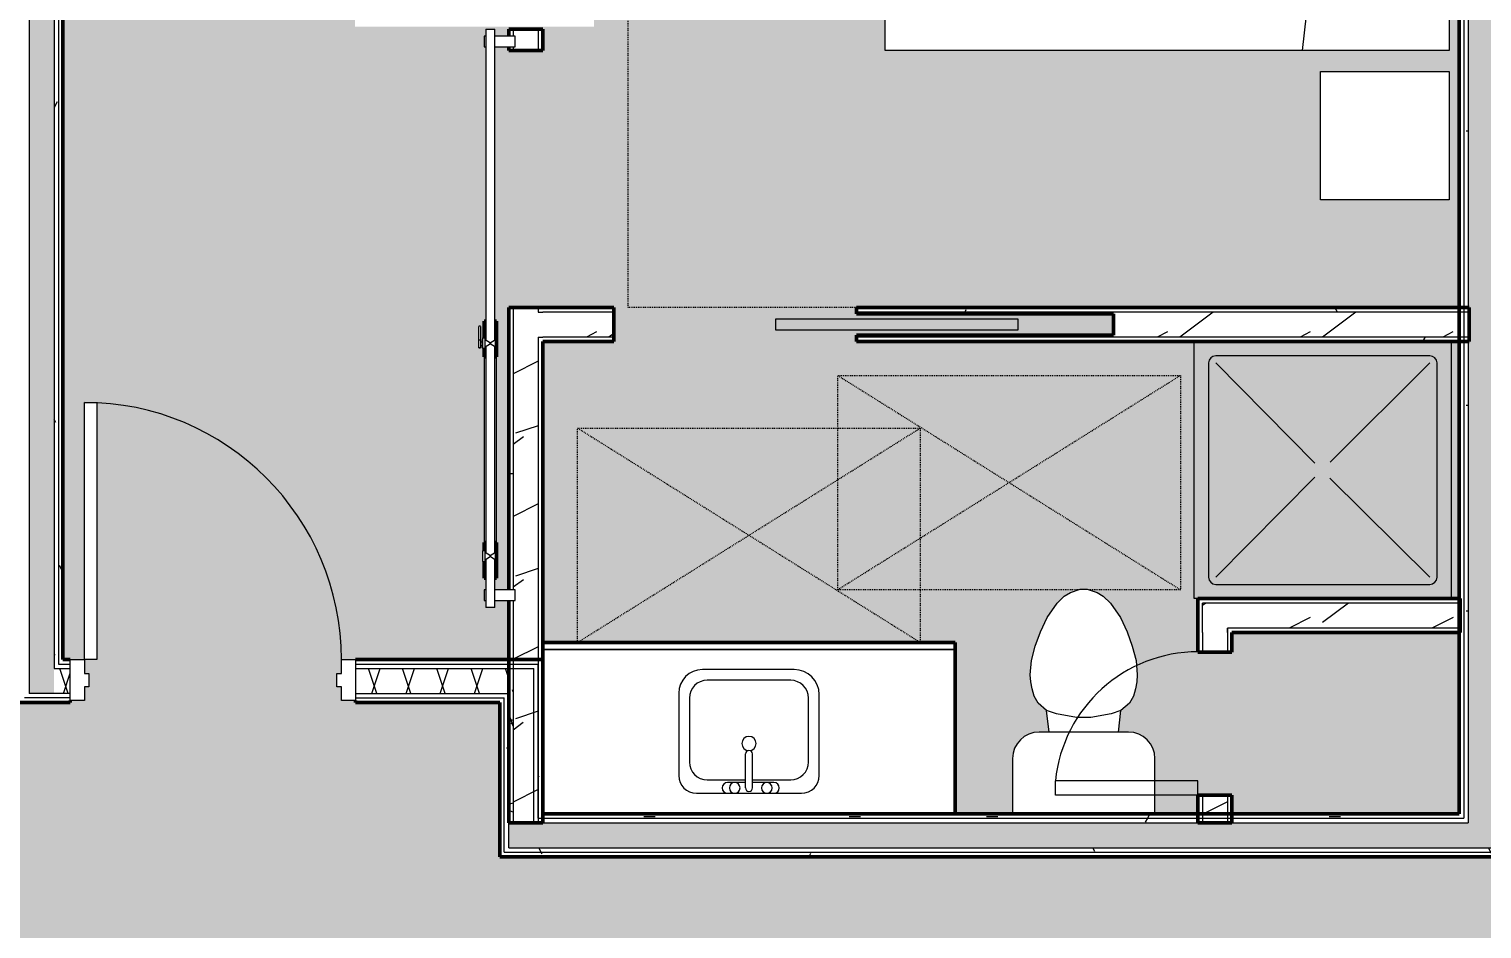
# Model space of a CAD drawing. Header units: inches. Extents: x -4292 to -464, y 9706 to 12474.
# Drawn here: x -3138.9 to -2935.4, y 11705.9 to 11831.9 of the extents above; entities that cross this region are included whole.
import ezdxf

# ---------------------------------------------------------------- set-up
doc = ezdxf.new("R2010")
doc.units = ezdxf.units.IN
doc.header["$MEASUREMENT"] = 0
doc.linetypes.add('Dash', pattern=[0.25, 0.125, -0.125])
for name, color, linetype, lineweight in [('A-ANNO-DIMS', 211, 'Continuous', 9), ('A-ANNO-DIMS-120', 211, 'Continuous', 9), ('A-AREA-PATT-4', 254, 'Continuous', 9), ('A-DOOR-1', 7, 'Continuous', 9), ('A-DOOR-2', 90, 'Continuous', 20), ('A-DOOR-3', 50, 'Continuous', 13), ('A-DOOR-4', 250, 'Continuous', 50), ('A-DOOR-5', 31, 'Continuous', 9), ('A-DOOR-6', 31, 'Continuous', 20), ('A-DOOR-FRAM', 31, 'Continuous', 20), ('A-GENM-HDLN-1', 7, 'Dash', 9), ('A-WALL', 113, 'Continuous', 13), ('A-WALL-2', 250, 'Continuous', 50), ('A-WALL-3', 50, 'Continuous', 13), ('A-WALL-PATT-1', 7, 'Continuous', 9), ('A-WALL-PATT-2', 55, 'Continuous', 9), ('A-WALL-PATT-5', 111, 'Continuous', 9), ('I-FURN-2', 7, 'Continuous', 9), ('I-FURN-HDLN-1', 7, 'Dash', 9), ('I-WALL-1', 2, 'Continuous', 50), ('P-SANR-FIXT-1', 7, 'Continuous', 9), ('Q-CASE-1', 250, 'Continuous', 50), ('Q-CASE-2', 7, 'Continuous', 9)]:
    doc.layers.add(name, color=color, linetype=linetype, lineweight=lineweight)
doc.layers.add('A-AREA-PATT-7', color=41, linetype='Continuous', lineweight=9, transparency=1)
doc.styles.add('Century Gothic_B', font='GOTHICB.TTF', dxfattribs={"height": 11.25})
doc.dimstyles.new('OD__1__Tol__', dxfattribs={"dimscale": 12, "dimtxt": 11.746893, "dimasz": 1.25, "dimexe": 0.9375, "dimexo": 0.625, "dimgap": 0.15625, "dimtad": 1, "dimdec": 0, "dimzin": 3, "dimdsep": 46, "dimlunit": 4, "dimtxsty": 'Century Gothic_B', "dimblk1": 'OBLIQUE', "dimblk2": 'OBLIQUE', "dimsah": 1, "dimcen": 0.09, "dimdle": 0.9375, "dimazin": 0, "dimtfac": 1, "dimtdec": 4, "dimtix": 1, "dimtmove": 0, "dimatfit": 3, "dimfxl": 1, "dimtvp": 1, "dimtfill": 1, "dimfrac": 2, "dimtolj": 1, "dimtzin": 0, "dimarcsym": 2})
pattern_1 = [(0, (0, 0), (38.4, 9.6), [1.584, -27.216, 1.584, -27.216, -153.6]), (0, (0, 0), (38.4, 9.6), [-57.6, 1.584, -56.016, 1.584, -27.216, -67.2]), (0, (0, 0), (38.4, 9.6), [-144, 1.584, -17.616, 1.584, -46.416]), (120, (14.4, 4.8), (-27.513844, 28.4553755), [1.584, -27.216, 1.584, -27.216, -153.6]), (120, (14.4, 4.8), (-27.513844, 28.4553755), [-57.6, 1.584, -56.016, 1.584, -27.216, -67.2]), (120, (14.4, 4.8), (-27.513844, 28.4553755), [-144, 1.584, -17.616, 1.584, -46.416]), (240, (19.2, 24), (-10.886156, -38.0553755), [1.584, -27.216, 1.584, -27.216, -153.6]), (240, (19.2, 24), (-10.886156, -38.0553755), [-57.6, 1.584, -56.016, 1.584, -27.216, -67.2]), (240, (19.2, 24), (-10.886156, -38.0553755), [-144, 1.584, -17.616, 1.584, -46.416])]
pattern_2 = [(161.57, (0.6, 0.6), (-4.80033747, -0.00041462), [0, -34.152, 3.792, 0]), (18.43, (-0.6, 0.6), (-4.80033747, 0.00041462), [0, -34.152, 3.792, 0]), (108.43, (0.6, 0.6), (2.39913218, -12.00105099), [11.382, -26.562]), (71.57, (-0.6, 0.6), (2.39913218, 12.00105099), [11.382, -26.562])]
pattern_3 = [(216.87, (7.997, 19.992), (59.9755286, 39.9843071), [9.996, -89.964]), (206.565, (19.992, 13.994), (-19.991807, -19.992219), [22.352, -22.352]), (198.435, (19.992, 3.998), (-39.983821, -19.991955), [12.644, -50.576])]

# ---------------------------------------------------------------- blocks, each defined once
blk = doc.blocks.new('DIMBLOCK30-FLOOR PLAN - 1ST FLOOR')
at = {"layer": 'A-ANNO-DIMS-120'}
for p, q in [((-3736.8, 11777.18), (-3736.8, 12097.44)), ((-2525.91, 12086.19), (-3748.05, 12086.19)), ((-3736.8, 12086.19), (-2525.91, 12086.19)), ((-3739.91, 11777.18), (-3725.55, 11777.18)), ((-3736.8, 11777.18), (-3739.91, 11777.18))]:
    blk.add_line(p, q, dxfattribs=at)
at = {"layer": 'A-ANNO-DIMS-120', "lineweight": 50}
for p, q in [((-3736.8, 12086.19), (-3744.3, 12093.69)), ((-3736.8, 12086.19), (-3729.3, 12078.69)), ((-3736.8, 11777.18), (-3744.3, 11784.68)), ((-3736.8, 11777.18), (-3729.3, 11769.68))]:
    blk.add_line(p, q, dxfattribs=at)
at = {"layer": 'A-ANNO-DIMS-120', "color": 0, "insert": (-3753.09, 11906.32), "char_height": 11.25, "width": 60.8601, "attachment_point": 1, "rotation": 90, "line_spacing_factor": 0.984502, "style": 'Century Gothic_B', "bg_fill": 3, "box_fill_scale": 1.25, "bg_fill_color": 256, "bg_fill_true_color": 13158600, "bg_fill_transparency": 0}
blk.add_mtext('25\' - 9"', dxfattribs=at)
blk = doc.blocks.new('_Oblique')
at = {"color": 0, "linetype": 'ByBlock', "lineweight": -2}
blk.add_line((-0.5, -0.5), (0.5, 0.5), dxfattribs=at)

msp = doc.modelspace()

# ---------------------------------------------------------------- hatches: boundary and pattern name
at = {"layer": 'A-AREA-PATT-4'}
h = msp.add_hatch(color=256, dxfattribs=at)
h.paths.add_polyline_path([(-3131.12374, 11743.5894), (-3131.12374, 11779.5894), (-3129.37374, 11779.5894), (-3129.37374, 11743.5894), (-3130.10734, 11743.5894)], flags=0)
h.paths.add_polyline_path([(-3001.10804, 11721.9894), (-3001.10804, 11729.71562), (-3000.98108, 11730.68003), (-3000.60882, 11731.57873), (-3000.01666, 11732.35045), (-2999.24493, 11732.94262), (-2998.34624, 11733.31487), (-2997.30551, 11733.44184), (-2995.99349, 11733.44184), (-2996.3412, 11736.46562), (-2997.53296, 11737.46562), (-2998.09972, 11738.46562), (-2998.45751, 11739.97514), (-2998.55487, 11740.58609), (-2998.63182, 11741.46562), (-2998.40548, 11743.6522), (-2997.91957, 11745.46562), (-2997.19163, 11747.46562), (-2996.25902, 11749.46562), (-2994.87159, 11751.46562), (-2993.87159, 11752.46562), (-2993.00556, 11752.96562), (-2991.63182, 11753.46562), (-2990.63182, 11753.46562), (-2989.25808, 11752.96562), (-2988.39206, 11752.46562), (-2987.39206, 11751.46562), (-2986.00463, 11749.46562), (-2985.07201, 11747.46562), (-2984.34407, 11745.46562), (-2983.80613, 11743.45801), (-2983.63182, 11741.46562), (-2983.80613, 11739.97514), (-2983.89598, 11739.46562), (-2984.16393, 11738.46562), (-2984.73069, 11737.46562), (-2985.92244, 11736.46562), (-2986.27016, 11733.44184), (-2984.88182, 11733.44184), (-2983.91741, 11733.31487), (-2983.01871, 11732.94262), (-2982.24699, 11732.35045), (-2981.65482, 11731.57873), (-2981.28257, 11730.68003), (-2981.1556, 11729.71562), (-2981.1556, 11721.9894), (-2975.13182, 11721.9894), (-2975.13182, 11724.6144), (-2970.38182, 11724.59159), (-2970.38182, 11721.9894), (-2938.52374, 11721.9894), (-2938.52374, 11747.3644), (-2970.38182, 11747.3644), (-2970.38182, 11744.6144), (-2975.13182, 11744.6144), (-2975.13182, 11752.1144), (-2938.52374, 11752.1144), (-2938.52374, 11788.1144), (-3022.97514, 11788.1144), (-3022.97514, 11788.9894), (-2986.97514, 11788.9894), (-2986.97514, 11791.9894), (-3022.97514, 11791.9894), (-3022.97514, 11792.8644), (-2938.52374, 11792.8644), (-2938.52374, 11912.8644), (-3059.73624, 11912.8644), (-3059.73624, 11907.5519), (-3058.98624, 11907.5519), (-3058.98624, 11905.0519), (-3059.73624, 11905.0519), (-3059.73624, 11904.8019), (-3061.11124, 11904.8019), (-3061.11124, 11875.8019), (-3059.73624, 11875.8019), (-3059.6935, 11844.5519), (-3058.98624, 11844.5519), (-3058.98624, 11842.0519), (-3059.73624, 11842.0519), (-3059.73624, 11832.20981), (-3093.23624, 11832.20981), (-3093.23624, 11941.6144), (-3088.48624, 11941.6144), (-3088.48624, 11949.6144), (-3052.73624, 11949.6144), (-3052.73624, 11941.6144), (-3041.15259, 11941.6144), (-3041.15259, 11944.29255), (-3040.91262, 11944.4894), (-3040.05964, 11944.4894), (-3040.05964, 11944.7394), (-3036.29501, 11944.7394), (-3036.29501, 11944.9894), (-3034.39358, 11944.9894), (-3034.39358, 11944.7394), (-3025.00255, 11944.7394), (-3025.00255, 11944.9894), (-3024.412, 11944.9894), (-3024.412, 11944.7394), (-3023.82145, 11944.7394), (-3023.82145, 11944.9894), (-3023.2309, 11944.9894), (-3023.2309, 11944.7394), (-3022.64035, 11944.7394), (-3022.64035, 11944.9894), (-3022.0498, 11944.9894), (-3022.0498, 11944.7394), (-3021.45925, 11944.7394), (-3021.45925, 11944.9894), (-3020.8687, 11944.9894), (-3020.8687, 11944.7394), (-3018.24552, 11944.7394), (-3018.22444, 11944.4894), (-3017.29619, 11944.46734), (-3017.21025, 11944.43174), (-3017.15259, 11944.29255), (-3017.15259, 11941.6144), (-2962.39733, 11941.6144), (-2962.39733, 12043.3769), (-2969.89874, 12043.3769), (-2969.89874, 12048.7519), (-2965.14874, 12048.7519), (-2965.14874, 12048.1269), (-2938.52374, 12048.1269), (-2938.52374, 12080.0644), (-2965.14874, 12080.0644), (-2965.14874, 12078.7519), (-2969.89874, 12078.7519), (-2969.89874, 12080.0644), (-3096.97155, 12080.0644), (-3096.97155, 12047.7894), (-3071.57233, 12047.7894), (-3071.57233, 11987.7894), (-3101.57233, 11987.7894), (-3101.57233, 12047.7894), (-3103.01911, 12047.7894), (-3103.01911, 12052.5394), (-3101.72155, 12052.5394), (-3101.72155, 12080.0644), (-3134.12374, 12080.0644), (-3134.12374, 12052.5394), (-3133.01911, 12052.5394), (-3133.01911, 12047.7894), (-3134.12374, 12047.7894), (-3134.12374, 11743.5894), (-3131.12374, 11743.5894), (-3131.12374, 11741.6519), (-3130.49874, 11741.6519), (-3130.49874, 11740.5894), (-3095.74874, 11740.5894), (-3095.74874, 11741.6519), (-3095.12374, 11741.6519), (-3095.12374, 11743.5894), (-3071.67374, 11743.5894), (-3071.67374, 11751.8644), (-3073.62166, 11751.8644), (-3073.64296, 11750.8644), (-3074.87166, 11750.8644), (-3074.87166, 11751.8644), (-3075.14483, 11751.8644), (-3075.12166, 11753.3644), (-3074.87166, 11753.3644), (-3074.87166, 11754.96861), (-3075.12166, 11754.96861), (-3075.12166, 11757.3068), (-3075.29874, 11757.3068), (-3075.29874, 11758.8068), (-3075.12166, 11758.8068), (-3075.12166, 11787.13042), (-3075.29874, 11787.13042), (-3075.29874, 11787.24662), (-3075.37166, 11787.29992), (-3075.37166, 11787.62162), (-3075.62166, 11787.62162), (-3075.62166, 11787.23334), (-3075.87166, 11787.28351), (-3075.87166, 11790.22571), (-3075.62166, 11790.17095), (-3075.62166, 11787.97518), (-3075.37166, 11788.02333), (-3075.37166, 11788.35018), (-3075.29874, 11788.35018), (-3075.29874, 11788.63042), (-3075.12166, 11788.63042), (-3075.12166, 11790.96861), (-3074.87166, 11790.96861), (-3074.87166, 11829.3644), (-3075.14483, 11829.3644), (-3075.14483, 11830.8644), (-3074.87166, 11830.8644), (-3074.85037, 11831.8644), (-3073.62166, 11831.8644), (-3073.62166, 11830.8644), (-3071.67374, 11830.8644), (-3071.67374, 11831.8644), (-3066.92374, 11831.8644), (-3066.92374, 11828.8644), (-3071.67374, 11828.8644), (-3071.67374, 11829.3644), (-3073.62166, 11829.3644), (-3073.62166, 11790.96861), (-3073.37166, 11790.96861), (-3073.37166, 11754.96861), (-3073.62166, 11754.96861), (-3073.62166, 11753.3644), (-3071.67374, 11753.3644), (-3071.67374, 11792.8644), (-3056.97514, 11792.8644), (-3056.97514, 11788.1144), (-3066.92374, 11788.1144), (-3066.92374, 11745.9894), (-3009.13182, 11745.9894), (-3009.13182, 11721.9894), (-3002.12522, 11721.9894)], flags=0)
h.paths.add_polyline_path([(-2957.94662, 11807.93256), (-2957.94662, 11825.93256), (-2939.94662, 11825.93256), (-2939.94662, 11807.93256)], flags=0)
h.paths.add_polyline_path([(-3008.74142, 11828.8644), (-3018.94662, 11828.8644), (-3018.94662, 11888.8644), (-2939.94662, 11888.8644), (-2939.94662, 11828.8644), (-2957.94662, 11828.8644)], flags=0)
h.paths.add_polyline_path([(-3065.23624, 11836.95981), (-3064.48624, 11836.95981), (-3064.48624, 11842.0519), (-3065.23624, 11842.0519), (-3065.23624, 11844.5519), (-3064.48624, 11844.5519), (-3064.48624, 11844.8019), (-3061.11124, 11844.8019), (-3061.11124, 11873.8019), (-3062.48624, 11873.8019), (-3062.48624, 11904.8019), (-3064.48624, 11904.8019), (-3064.48624, 11905.0519), (-3065.23624, 11905.0519), (-3065.23624, 11907.5519), (-3064.48624, 11907.5519), (-3064.48624, 11912.8644), (-3088.48624, 11912.8644), (-3088.48624, 11836.95981), (-3074.9337, 11836.95981)], flags=0)
h.paths.add_polyline_path([(-2939.94662, 11891.8644), (-2957.94662, 11891.8644), (-2957.94662, 11909.8644), (-2939.94662, 11909.8644)], flags=0)
h.paths.add_polyline_path([(-3064.7001, 11917.6144), (-3052.73624, 11917.6144), (-3052.73624, 11919.6144), (-3088.48624, 11919.6144), (-3088.48624, 11917.6144), (-3071.51047, 11917.6144)], flags=0)
h.paths.add_polyline_path([(-3117.57233, 11969.29966), (-3133.69733, 11969.29966), (-3133.69733, 12041.29966), (-3117.57233, 12041.29966), (-3117.57233, 12023.29966), (-3121.57233, 12023.29966), (-3121.57233, 11987.29966), (-3117.57233, 11987.29966), (-3117.57233, 11969.73716)], flags=0)
h.paths.add_polyline_path([(-3020.92838, 11985.15673), (-3055.92838, 11985.15673), (-3055.92838, 11991.15673), (-3056.92838, 11991.15673), (-3056.92838, 12063.15673), (-3055.92838, 12063.15673), (-3055.92838, 12069.15673), (-3020.92838, 12069.15673), (-3020.92838, 12000.66077)], flags=0)
h.paths.add_polyline_path([(-2965.98624, 12051.7519), (-2965.98624, 12076.7519), (-2939.98624, 12076.7519), (-2939.98624, 12051.7519), (-2965.77374, 12051.7519)], flags=0)
h.paths.add_polyline_path([(-3130.06935, 12053.9394), (-3130.75633, 12053.9394), (-3130.75633, 12054.4394), (-3131.76911, 12054.4394), (-3131.76911, 12079.6894), (-3103.76911, 12079.6894), (-3103.76911, 12054.4394), (-3113.27763, 12054.4394), (-3113.3026, 12053.9394), (-3113.76059, 12053.9394), (-3113.76059, 12054.4394), (-3130.03189, 12054.4394), (-3130.03189, 12053.9394)], flags=0)
at = {"layer": 'A-AREA-PATT-7'}
msp.add_hatch(color=256, dxfattribs=at).paths.add_polyline_path([(-3139.12374, 11535.7144), (-3139.12374, 11648.9894), (-2919.32374, 11648.9894), (-2919.32374, 11649.9894), (-2778.92374, 11649.9894), (-2778.92374, 11628.3894), (-2758.72374, 11628.3894), (-2758.72374, 11629.1394), (-2756.72374, 11629.1394), (-2756.72374, 11627.2019), (-2756.09874, 11627.2019), (-2756.09874, 11625.3894), (-2721.34874, 11625.3894), (-2721.34874, 11627.2019), (-2720.72374, 11627.2019), (-2720.72374, 11629.1394), (-2718.72374, 11629.1394), (-2718.72374, 11628.3894), (-2710.72374, 11628.3894), (-2710.72374, 11629.1394), (-2708.72374, 11629.1394), (-2708.72374, 11627.2019), (-2708.09874, 11627.2019), (-2708.09874, 11625.3894), (-2673.34874, 11625.3894), (-2673.34874, 11627.2019), (-2672.72374, 11627.2019), (-2672.72374, 11629.1394), (-2670.72374, 11629.1394), (-2670.72374, 11628.3894), (-2650.52374, 11628.3894), (-2650.52374, 11649.9894), (-2510.12374, 11649.9894), (-2510.12374, 11649.69255), (-2504.27527, 11643.84408), (-2502.86105, 11645.25829), (-2501.49103, 11643.88828), (-2501.04909, 11644.33022), (-2499.76746, 11643.04859), (-2475.1955, 11667.62055), (-2476.47713, 11668.90218), (-2476.03519, 11669.34412), (-2477.40521, 11670.71414), (-2475.99099, 11672.12835), (-2475.46066, 11671.59802), (-2464.14696, 11682.91173), (-2475.72583, 11694.4906), (-2476.25616, 11693.96027), (-2477.67037, 11695.37449), (-2476.30035, 11696.74451), (-2476.7423, 11697.18645), (-2475.46066, 11698.46808), (-2500.03262, 11723.04004), (-2501.31426, 11721.75841), (-2501.7562, 11722.20035), (-2503.12622, 11720.83033), (-2504.54043, 11722.24455), (-2517.99558, 11708.7894), (-2522.23822, 11708.7894), (-2522.94874, 11708.07888), (-2522.94874, 11708.7894), (-2640.92374, 11708.7894), (-2640.92374, 11721.7894), (-2641.67374, 11721.7894), (-2641.67374, 11723.7894), (-2639.73624, 11723.7894), (-2639.73624, 11724.4144), (-2637.92374, 11724.4144), (-2637.92374, 11759.1644), (-2639.73624, 11759.1644), (-2639.73624, 11759.7894), (-2641.67374, 11759.7894), (-2641.67374, 11761.7894), (-2640.92374, 11761.7894), (-2640.92374, 11852.4144), (-2650.21046, 11852.4144), (-2650.21046, 11858.0394), (-2652.21046, 11858.0394), (-2652.21046, 11858.6019), (-2688.21046, 11858.6019), (-2688.21046, 11858.0394), (-2690.21046, 11858.0394), (-2690.21046, 11852.4144), (-2698.69874, 11852.4144), (-2698.69874, 11715.9894), (-2754.69874, 11715.9894), (-2754.69874, 11715.2394), (-2756.69874, 11715.2394), (-2756.69874, 11717.1769), (-2757.32374, 11717.1769), (-2757.32374, 11718.9894), (-2792.07374, 11718.9894), (-2792.07374, 11717.1769), (-2792.69874, 11717.1769), (-2792.69874, 11715.2394), (-2794.69874, 11715.2394), (-2794.69874, 11715.9894), (-3072.92374, 11715.9894), (-3072.92374, 11737.5894), (-3093.12374, 11737.5894), (-3093.12374, 11737.8394), (-3095.12374, 11737.8394), (-3095.12374, 11739.7769), (-3095.74874, 11739.7769), (-3095.74874, 11740.5894), (-3130.49874, 11740.58609), (-3130.49874, 11739.7769), (-3131.12374, 11739.7769), (-3131.12374, 11737.8394), (-3133.12374, 11737.8394), (-3133.12374, 11737.5894), (-3140.12374, 11737.5894), (-3140.12374, 11834.1519), (-3246.26967, 11834.1519), (-3246.26967, 11858.1519), (-3261.24874, 11858.1519), (-3261.24874, 11857.4019), (-3263.24874, 11857.4019), (-3263.24874, 11859.3394), (-3263.87374, 11859.3394), (-3263.87374, 11861.1519), (-3298.62374, 11861.1519), (-3298.62374, 11859.3394), (-3299.24874, 11859.3394), (-3299.24874, 11857.4019), (-3301.24874, 11857.4019), (-3301.24874, 11834.1519), (-3460.52374, 11834.1519), (-3460.52374, 11829.5394), (-3459.77374, 11829.5394), (-3459.77374, 11827.5394), (-3461.71124, 11827.5394), (-3461.71124, 11826.9144), (-3463.52374, 11826.9144), (-3463.52374, 11792.1644), (-3461.71124, 11792.1644), (-3461.71124, 11791.5394), (-3459.77374, 11791.5394), (-3459.77374, 11789.5394), (-3460.52374, 11789.5394), (-3460.52374, 11783.3644), (-3199.99874, 11783.3644), (-3199.99874, 11535.7144), (-3140.12374, 11535.7144)], flags=0)
at = {"layer": 'A-WALL-PATT-2'}
h = msp.add_hatch(dxfattribs=at)
h.set_pattern_fill('FP_7', color=256, style=0, pattern_type=2)
h.set_pattern_definition(pattern_3)
h.paths.add_polyline_path([(-2971.00682, 11747.9894), (-2938.52374, 11747.9894), (-2938.52374, 11751.4894), (-2974.50682, 11751.4894), (-2974.50682, 11747.9894)], flags=0)
h = msp.add_hatch(dxfattribs=at)
h.set_pattern_fill('FP_7', color=256, style=0, pattern_type=2)
h.set_pattern_definition(pattern_3)
h.paths.add_polyline_path([(-2974.50682, 11721.9894), (-2971.00682, 11721.9894), (-2971.00682, 11724.6144), (-2974.50682, 11724.6144)], flags=0)
h.paths.add_polyline_path([(-2974.50682, 11744.6144), (-2971.00682, 11744.6144), (-2971.00682, 11747.9894), (-2974.50682, 11747.9894), (-2974.50682, 11747.3644)], flags=0)
at = {"layer": 'A-WALL-PATT-5'}
h = msp.add_hatch(dxfattribs=at)
h.set_pattern_fill('FP_38', color=256, style=0, pattern_type=2)
h.set_pattern_definition(pattern_2)
h.paths.add_polyline_path([(-3138.87374, 11738.8394), (-3135.37374, 11738.8394), (-3135.37374, 12080.6894), (-3138.87374, 12080.6894), (-3138.87374, 11740.58609)], flags=0)
h = msp.add_hatch(dxfattribs=at)
h.set_pattern_fill('FP_3', color=256, style=0, pattern_type=2)
h.set_pattern_definition(pattern_1)
h.paths.add_polyline_path([(-3135.37374, 11742.3394), (-3134.74874, 11742.3394), (-3134.74874, 12080.6894), (-3135.37374, 12080.6894), (-3135.37374, 11782.10421)], flags=0)
h = msp.add_hatch(dxfattribs=at)
h.set_pattern_fill('FP_3', color=256, style=0, pattern_type=2)
h.set_pattern_definition(pattern_1)
h.paths.add_polyline_path([(-3134.74874, 11742.9644), (-3134.12374, 11742.9644), (-3134.12374, 12080.6894), (-3134.74874, 12080.6894), (-3134.74874, 11782.10421)], flags=0)
h = msp.add_hatch(dxfattribs=at)
h.set_pattern_fill('FP_3', color=256, style=0, pattern_type=2)
h.set_pattern_definition(pattern_1)
h.paths.add_polyline_path([(-2937.89874, 11721.9894), (-2937.89874, 11913.4894), (-2938.52374, 11913.4894), (-2938.52374, 11721.9894)], flags=0)
h.paths.add_polyline_path([(-2938.39733, 11916.9894), (-2937.89874, 11916.9894), (-2937.89874, 12080.6894), (-2938.52374, 12080.6894), (-2938.52374, 11916.9894)], flags=0)
h = msp.add_hatch(dxfattribs=at)
h.set_pattern_fill('FP_3', color=256, style=0, pattern_type=2)
h.set_pattern_definition(pattern_1)
h.paths.add_polyline_path([(-2937.89874, 11721.3644), (-2937.27374, 11721.36739), (-2937.27374, 11913.4894), (-2937.89874, 11913.4894), (-2937.89874, 11721.9894)], flags=0)
h.paths.add_polyline_path([(-2937.89874, 11916.9894), (-2937.27374, 11916.9894), (-2937.27374, 12080.6894), (-2937.89874, 12080.6894), (-2937.89874, 11920.51832)], flags=0)
h = msp.add_hatch(dxfattribs=at)
h.set_pattern_fill('FP_38', color=256, style=0, pattern_type=2)
h.set_pattern_definition(pattern_2)
h.paths.add_polyline_path([(-2933.77374, 11720.7394), (-2933.77374, 12080.6894), (-2937.27374, 12080.6894), (-2937.27374, 11720.7394)], flags=0)
h = msp.add_hatch(dxfattribs=at)
h.set_pattern_fill('FP_38', color=256, style=0, pattern_type=2)
h.set_pattern_definition(pattern_2)
h.paths.add_polyline_path([(-3135.37374, 11738.8394), (-3133.12374, 11738.8394), (-3133.12374, 11742.3394), (-3135.37374, 11742.3394), (-3135.37374, 11739.7769)], flags=0)
h.paths.add_polyline_path([(-3093.12374, 11738.8394), (-3071.67374, 11738.8394), (-3071.67374, 11742.3394), (-3093.12374, 11742.3394), (-3093.12374, 11739.7769)], flags=0)
h = msp.add_hatch(dxfattribs=at)
h.set_pattern_fill('FP_38', color=256, style=0, pattern_type=2)
h.set_pattern_definition(pattern_2)
h.paths.add_polyline_path([(-3071.67374, 11721.9894), (-3071.04874, 11721.9894), (-3071.04874, 11739.4644), (-3071.67374, 11738.8394), (-3071.67374, 11730.20656)], flags=0)
h = msp.add_hatch(dxfattribs=at)
h.set_pattern_fill('FP_3', color=256, style=0, pattern_type=2)
h.set_pattern_definition(pattern_1)
h.paths.add_polyline_path([(-3071.67374, 11717.2394), (-3071.67374, 11738.8394), (-3072.29874, 11738.8394), (-3072.29874, 11717.2394)], flags=0)
h = msp.add_hatch(dxfattribs=at)
h.set_pattern_fill('FP_38', color=256, style=0, pattern_type=2)
h.set_pattern_definition(pattern_2)
h.paths.add_polyline_path([(-2870.91916, 11717.2394), (-2794.69874, 11717.2394), (-2794.69874, 11720.7394), (-3071.67374, 11720.7394), (-3071.67374, 11717.2394), (-2885.76168, 11717.2394)], flags=0)
h.paths.add_polyline_path([(-2704.69874, 11717.2394), (-2703.44874, 11717.2394), (-2703.44874, 11720.7394), (-2754.69874, 11720.7394), (-2754.69874, 11717.2394), (-2705.53244, 11717.2394)], flags=0)
h = msp.add_hatch(dxfattribs=at)
h.set_pattern_fill('FP_3', color=256, style=0, pattern_type=2)
h.set_pattern_definition(pattern_1)
h.paths.add_polyline_path([(-3067.54874, 11721.3644), (-2937.89874, 11721.3644), (-2937.89874, 11721.9894), (-3066.92374, 11721.9894)], flags=0)
h.paths.add_polyline_path([(-2861.78925, 11721.3644), (-2803.37233, 11721.40373), (-2803.37233, 11721.9894), (-2933.14874, 11721.9894), (-2933.14874, 11721.3644), (-2869.81303, 11721.3644)], flags=0)
h.paths.add_polyline_path([(-2799.87233, 11721.3644), (-2794.69874, 11721.3644), (-2794.69874, 11721.9894), (-2799.87233, 11721.9894), (-2799.87233, 11721.38786)], flags=0)
h.paths.add_polyline_path([(-2733.44874, 11721.3644), (-2704.69874, 11721.3644), (-2704.69874, 11721.9894), (-2754.69874, 11721.9894), (-2754.69874, 11721.3644)], flags=0)
h = msp.add_hatch(dxfattribs=at)
h.set_pattern_fill('FP_3', color=256, style=0, pattern_type=2)
h.set_pattern_definition(pattern_1)
h.paths.add_polyline_path([(-3001.10804, 11720.7394), (-2937.27374, 11720.7394), (-2937.27374, 11721.3644), (-3067.54874, 11721.3644), (-3067.54874, 11720.7394), (-3008.74142, 11720.7394)], flags=0)
h.paths.add_polyline_path([(-2933.14874, 11720.7394), (-2803.37233, 11720.77855), (-2803.37233, 11721.3644), (-2933.77374, 11721.3644), (-2933.77374, 11720.7394)], flags=0)
h.paths.add_polyline_path([(-2705.53244, 11720.7394), (-2704.07374, 11720.7394), (-2704.07374, 11721.3644), (-2754.69874, 11721.3644), (-2754.69874, 11720.7394), (-2708.80567, 11720.7394)], flags=0)
h.paths.add_polyline_path([(-2799.87233, 11720.7394), (-2794.69874, 11720.7394), (-2794.69874, 11721.3644), (-2799.87233, 11721.3644), (-2799.87233, 11720.76275)], flags=0)
h = msp.add_hatch(dxfattribs=at)
h.set_pattern_fill('FP_3', color=256, style=0, pattern_type=2)
h.set_pattern_definition(pattern_1)
h.paths.add_polyline_path([(-3072.92374, 11715.9894), (-2794.69874, 11715.9894), (-2794.69874, 11716.6144), (-3072.92374, 11716.6144)], flags=0)
h.paths.add_polyline_path([(-2711.39967, 11715.9894), (-2699.32374, 11715.9894), (-2699.32374, 11716.6144), (-2754.69874, 11716.6144), (-2754.69874, 11715.9894), (-2713.12934, 11715.9894)], flags=0)
h = msp.add_hatch(dxfattribs=at)
h.set_pattern_fill('FP_3', color=256, style=0, pattern_type=2)
h.set_pattern_definition(pattern_1)
h.paths.add_polyline_path([(-2981.17697, 11716.6144), (-2794.69874, 11716.6144), (-2794.69874, 11717.2394), (-3072.29874, 11717.2394), (-3072.29874, 11716.6144), (-3008.74142, 11716.6144)], flags=0)
h.paths.add_polyline_path([(-2711.05835, 11716.6144), (-2699.94874, 11716.6144), (-2699.94874, 11717.2394), (-2754.69874, 11717.2394), (-2754.69874, 11716.6144), (-2712.7884, 11716.6144)], flags=0)

# ---------------------------------------------------------------- linework, layer by layer
at = {"layer": 'A-DOOR-1'}
msp.add_arc((-2975.13182, 11724.6144), 20.06659, 90, 174.2799391, dxfattribs=at)
at = {"layer": 'A-DOOR-2'}
for p, q in [((-2975.13182, 11726.6144), (-2995.0985, 11726.6144)), ((-2995.0985, 11724.6144), (-2995.0985, 11726.6144)), ((-2975.13182, 11724.6144), (-2975.13182, 11726.6144)), ((-2975.13182, 11724.6144), (-2995.0985, 11724.6144))]:
    msp.add_line(p, q, dxfattribs=at)
at = {"layer": 'A-DOOR-3'}
for p, q in [((-3075.29874, 11757.3068), (-3075.29874, 11758.8068)), ((-3074.97314, 11758.8068), (-3075.29874, 11758.8068)), ((-3075.29874, 11757.3068), (-3074.97314, 11757.3068)), ((-3074.97314, 11757.3068), (-3074.97314, 11758.8068)), ((-3074.22314, 11758.10408), (-3074.97314, 11758.57283)), ((-3074.97314, 11757.57283), (-3074.22314, 11758.04158)), ((-3074.87166, 11757.63639), (-3074.87166, 11750.8644)), ((-3073.53304, 11758.57283), (-3074.28304, 11758.10408)), ((-3074.28304, 11758.04158), (-3073.53304, 11757.57283)), ((-3073.62166, 11750.8644), (-3073.62166, 11757.62821)), ((-3073.53304, 11758.57283), (-3073.53304, 11758.07283)), ((-3073.53304, 11758.07283), (-3073.53304, 11757.57283)), ((-3075.14483, 11753.3644), (-3075.14483, 11751.8644)), ((-3074.87166, 11753.3644), (-3075.14483, 11753.3644)), ((-3070.76983, 11753.3644), (-3073.62232, 11753.3644)), ((-3070.76983, 11751.8644), (-3070.76983, 11753.3644)), ((-3075.14483, 11751.8644), (-3074.87166, 11751.8644)), ((-3073.62192, 11751.8644), (-3070.76983, 11751.8644)), ((-3074.24666, 11750.8644), (-3074.87166, 11750.8644)), ((-3073.62166, 11750.8644), (-3074.24666, 11750.8644))]:
    msp.add_line(p, q, dxfattribs=at)
at = {"layer": 'A-DOOR-4'}
for p, q in [((-3075.12166, 11759.96861), (-3074.87166, 11759.96861)), ((-3075.12166, 11758.8068), (-3075.12166, 11759.96861)), ((-3073.62406, 11759.96861), (-3073.37166, 11759.96861)), ((-3073.37166, 11759.96861), (-3073.37166, 11754.96861)), ((-3075.12166, 11754.96861), (-3075.12166, 11757.3068)), ((-3074.87166, 11754.96861), (-3075.12166, 11754.96861)), ((-3073.37166, 11754.96861), (-3073.62274, 11754.96861))]:
    msp.add_line(p, q, dxfattribs=at)
at = {"layer": 'A-DOOR-6'}
msp.add_line((-3129.37374, 11743.5894), (-3131.12374, 11743.5894), dxfattribs=at)
at = {"layer": 'A-DOOR-FRAM'}
for p, q in [((-3133.12374, 11743.5894), (-3131.12374, 11743.5894)), ((-3133.12374, 11737.8394), (-3133.12374, 11743.5894)), ((-3131.12374, 11743.5894), (-3131.12374, 11741.6519)), ((-3095.12374, 11741.6519), (-3095.12374, 11743.5894)), ((-3095.12374, 11743.5894), (-3093.12374, 11743.5894)), ((-3093.12374, 11743.5894), (-3093.12374, 11737.8394)), ((-3131.12374, 11741.6519), (-3130.49874, 11741.6519)), ((-3130.49874, 11741.6519), (-3130.49874, 11739.7769)), ((-3095.74874, 11741.6519), (-3095.12374, 11741.6519)), ((-3095.74874, 11739.7769), (-3095.74874, 11741.6519)), ((-3131.12374, 11739.7769), (-3131.12374, 11737.8394)), ((-3130.49874, 11739.7769), (-3131.12374, 11739.7769)), ((-3095.12374, 11739.7769), (-3095.74874, 11739.7769)), ((-3095.12374, 11737.8394), (-3095.12374, 11739.7769)), ((-3131.12374, 11737.8394), (-3133.12374, 11737.8394)), ((-3093.12374, 11737.8394), (-3095.12374, 11737.8394))]:
    msp.add_line(p, q, dxfattribs=at)
at = {"layer": 'A-GENM-HDLN-1'}
for p, q in [((-2991.90993, 11753.3644), (-3025.59733, 11753.3644)), ((-2977.59733, 11753.3644), (-2990.35372, 11753.3644))]:
    msp.add_line(p, q, dxfattribs=at)
at = {"layer": 'A-WALL'}
for p, q in [((-3135.37374, 12080.6894), (-3135.37374, 11742.3394)), ((-3134.74874, 12080.6894), (-3134.74874, 11742.9644)), ((-2937.89874, 12080.6894), (-2937.89874, 11721.3644)), ((-2937.27374, 12080.6894), (-2937.27374, 11720.7394)), ((-3138.87374, 11835.4019), (-3138.87374, 11738.8394)), ((-3135.37374, 11742.3394), (-3133.12374, 11742.3394)), ((-3134.74874, 11742.9644), (-3133.12374, 11742.9644)), ((-3093.12374, 11742.9644), (-3067.54874, 11742.9644)), ((-3093.12374, 11742.3394), (-3068.17374, 11742.3394)), ((-3068.17374, 11720.7394), (-3068.17374, 11742.3394)), ((-3067.54874, 11721.3644), (-3067.54874, 11742.9644)), ((-3133.12374, 11738.2144), (-3139.49874, 11738.2144)), ((-3133.12374, 11738.8394), (-3138.87374, 11738.8394)), ((-3093.12374, 11738.8394), (-3071.67374, 11738.8394)), ((-3093.12374, 11738.2144), (-3072.29874, 11738.2144)), ((-3072.29874, 11716.6144), (-3072.29874, 11738.2144)), ((-3071.67374, 11717.2394), (-3071.67374, 11738.8394)), ((-3068.17374, 11720.7394), (-2937.27374, 11720.7394)), ((-3067.54874, 11721.3644), (-2937.89874, 11721.3644)), ((-3072.29874, 11716.6144), (-2794.69874, 11716.6144)), ((-3071.67374, 11717.2394), (-2794.69874, 11717.2394))]:
    msp.add_line(p, q, dxfattribs=at)
at = {"layer": 'A-WALL-2'}
for p, q in [((-3071.67374, 11751.8644), (-3071.67374, 11720.7394)), ((-2938.42374, 11752.1144), (-2975.13182, 11752.1144)), ((-2975.13182, 11752.1144), (-2975.13182, 11751.4894)), ((-2975.13182, 11751.4894), (-2975.13182, 11747.3644)), ((-2938.42374, 11747.3644), (-2938.42374, 11752.1144)), ((-2975.13182, 11747.3644), (-2975.13182, 11744.6144)), ((-2970.38182, 11747.3644), (-2938.42374, 11747.3644)), ((-2970.38182, 11744.6144), (-2970.38182, 11747.3644)), ((-2975.13182, 11744.6144), (-2970.38182, 11744.6144)), ((-2970.38182, 11724.6144), (-2975.13182, 11724.6144)), ((-2975.13182, 11724.6144), (-2975.13182, 11720.7394)), ((-2970.38182, 11720.7394), (-2970.38182, 11724.6144)), ((-3071.67374, 11720.7394), (-3066.92374, 11720.7394)), ((-2975.13182, 11720.7394), (-2970.38182, 11720.7394))]:
    msp.add_line(p, q, dxfattribs=at)
at = {"layer": 'A-WALL-3'}
for p, q in [((-3071.04874, 11751.8644), (-3071.04874, 11720.7394)), ((-2938.42374, 11751.4894), (-2974.50682, 11751.4894)), ((-2974.50682, 11747.9894), (-2974.50682, 11751.4894)), ((-2974.50682, 11747.3644), (-2974.50682, 11747.9894)), ((-2974.50682, 11747.3644), (-2974.50682, 11744.6144)), ((-2971.00682, 11747.9894), (-2971.00682, 11747.3644)), ((-2938.42374, 11747.9894), (-2971.00682, 11747.9894)), ((-2971.00682, 11747.3644), (-2971.00682, 11747.9894)), ((-2971.00682, 11747.3644), (-2971.00682, 11744.6144)), ((-2974.50682, 11724.6144), (-2974.50682, 11720.7394)), ((-2971.00682, 11724.6144), (-2971.00682, 11720.7394))]:
    msp.add_line(p, q, dxfattribs=at)
at = {"layer": 'I-WALL-1'}
for p, q in [((-3134.12374, 11743.5894), (-3134.12374, 12080.6894)), ((-2938.52374, 12080.6894), (-2938.52374, 11721.9894)), ((-3133.12374, 11743.5894), (-3134.12374, 11743.5894)), ((-3066.92374, 11743.5894), (-3093.12374, 11743.5894)), ((-3066.92374, 11721.9894), (-3066.92374, 11743.5894)), ((-3140.12374, 11737.5894), (-3133.12374, 11737.5894)), ((-3133.12374, 11737.5894), (-3133.12374, 11737.8394)), ((-3093.12374, 11737.8394), (-3093.12374, 11737.5894)), ((-3093.12374, 11737.5894), (-3072.92374, 11737.5894)), ((-3072.92374, 11737.5894), (-3072.92374, 11715.9894)), ((-2938.52374, 11721.9894), (-3066.92374, 11721.9894)), ((-3072.92374, 11715.9894), (-2794.69874, 11715.9894))]:
    msp.add_line(p, q, dxfattribs=at)
at = {"layer": 'P-SANR-FIXT-1'}
for p, q in [((-2993.00556, 11752.96562), (-2991.63182, 11753.46562)), ((-2991.63182, 11753.46562), (-2990.63182, 11753.46562)), ((-2990.63182, 11753.46562), (-2989.25808, 11752.96562)), ((-2972.64733, 11754.1144), (-2942.64733, 11754.1144)), ((-2996.25902, 11749.46562), (-2994.87159, 11751.46562)), ((-2994.87159, 11751.46562), (-2993.87159, 11752.46562)), ((-2993.87159, 11752.46562), (-2993.00556, 11752.96562)), ((-2989.25808, 11752.96562), (-2988.39206, 11752.46562)), ((-2988.39206, 11752.46562), (-2987.39206, 11751.46562)), ((-2987.39206, 11751.46562), (-2986.00463, 11749.46562)), ((-2975.13182, 11752.1144), (-2975.64733, 11752.1144)), ((-2997.19163, 11747.46562), (-2996.25902, 11749.46562)), ((-2986.00463, 11749.46562), (-2985.07201, 11747.46562)), ((-2997.91957, 11745.46562), (-2997.19163, 11747.46562)), ((-2985.07201, 11747.46562), (-2984.34407, 11745.46562)), ((-2998.45751, 11743.45801), (-2997.91957, 11745.46562)), ((-2984.34407, 11745.46562), (-2983.80613, 11743.45801)), ((-2998.63182, 11741.46562), (-2998.45751, 11743.45801)), ((-2983.80613, 11743.45801), (-2983.63182, 11741.46562)), ((-3031.68526, 11742.18723), (-3044.54943, 11742.18723)), ((-3031.68526, 11742.18723), (-3044.54943, 11742.18723)), ((-2998.54467, 11740.46942), (-2998.63182, 11741.46562)), ((-2983.63182, 11741.46562), (-2983.71898, 11740.46942)), ((-3032.18526, 11740.68723), (-3043.8703, 11740.68723)), ((-2998.36767, 11739.46562), (-2998.54467, 11740.46942)), ((-2998.09972, 11738.46562), (-2998.36767, 11739.46562)), ((-2983.89598, 11739.46562), (-2984.16393, 11738.46562)), ((-2983.71898, 11740.46942), (-2983.89598, 11739.46562)), ((-3047.8703, 11738.86636), (-3047.8703, 11727.3644)), ((-3047.8703, 11738.86636), (-3047.8703, 11727.3644)), ((-3046.3703, 11738.18723), (-3046.3703, 11729.2394)), ((-3029.68526, 11729.2394), (-3029.68526, 11738.18723)), ((-3028.18526, 11727.3644), (-3028.18526, 11738.68723)), ((-3028.18526, 11727.3644), (-3028.18526, 11738.68723)), ((-2997.53296, 11737.46562), (-2998.09972, 11738.46562)), ((-2996.3412, 11736.46562), (-2997.53296, 11737.46562)), ((-2984.73069, 11737.46562), (-2985.92244, 11736.46562)), ((-2984.16393, 11738.46562), (-2984.73069, 11737.46562)), ((-2994.96746, 11735.96562), (-2996.3412, 11736.46562)), ((-2995.99349, 11733.44184), (-2996.3412, 11736.46562)), ((-2992.13182, 11735.46562), (-2994.96746, 11735.96562)), ((-2990.13182, 11735.46562), (-2992.13182, 11735.46562)), ((-2987.29618, 11735.96562), (-2990.13182, 11735.46562)), ((-2985.92244, 11736.46562), (-2987.29618, 11735.96562)), ((-2986.27016, 11733.44184), (-2985.92244, 11736.46562)), ((-2984.88182, 11733.44184), (-2997.38182, 11733.44184)), ((-3038.52778, 11725.6282), (-3038.52778, 11730.36655)), ((-3037.52778, 11725.6282), (-3037.52778, 11730.36655)), ((-3001.10804, 11729.71562), (-3001.10804, 11721.9894)), ((-2981.1556, 11721.9894), (-2981.1556, 11729.71562)), ((-3045.3703, 11724.8644), (-3030.68526, 11724.8644)), ((-3045.3703, 11724.8644), (-3030.68526, 11724.8644)), ((-3043.8703, 11726.7394), (-3038.52778, 11726.7394)), ((-3038.52778, 11726.3644), (-3041.02778, 11726.3644)), ((-3041.02778, 11724.8644), (-3034.52778, 11724.8644)), ((-3037.52778, 11726.7394), (-3032.18526, 11726.7394)), ((-3034.52778, 11726.3644), (-3037.52778, 11726.3644))]:
    msp.add_line(p, q, dxfattribs=at)
for centre, radius, start, end in [((-2972.64733, 11755.1144), 1, 180, 270), ((-2942.64733, 11755.1144), 1, 270, 0), ((-3044.54943, 11738.86636), 3.32087, 90, 180), ((-3044.54943, 11738.86636), 3.32087, 90, 180), ((-3031.68526, 11738.68723), 3.5, 0, 90), ((-3031.68526, 11738.68723), 3.5, 0, 90), ((-3043.8703, 11738.18723), 2.5, 90, 180), ((-3032.18526, 11738.18723), 2.5, 0, 90), ((-2997.38182, 11729.71562), 3.72622, 90, 180), ((-2984.88182, 11729.71562), 3.72622, 0, 90), ((-3038.02778, 11731.83173), 1, 0, 180), ((-3038.02778, 11731.83173), 1, 180, 0), ((-3038.02778, 11730.36655), 0.5, 0, 180), ((-3043.8703, 11729.2394), 2.5, 180, 270), ((-3032.18526, 11729.2394), 2.5, 270, 0), ((-3045.3703, 11727.3644), 2.5, 180, 270), ((-3045.3703, 11727.3644), 2.5, 180, 270), ((-3030.68526, 11727.3644), 2.5, 270, 0), ((-3030.68526, 11727.3644), 2.5, 270, 0), ((-3041.02778, 11725.6144), 0.75, 90, 270), ((-3040.02778, 11725.6144), 0.75, 0, 180), ((-3040.02778, 11725.6144), 0.75, 180, 0), ((-3038.02778, 11725.6282), 0.5, 180, 0), ((-3035.52778, 11725.6144), 0.75, 0, 180), ((-3035.52778, 11725.6144), 0.75, 180, 0), ((-3034.52778, 11725.6144), 0.75, 270, 90)]:
    msp.add_arc(centre, radius, start, end, dxfattribs=at)
at = {"layer": 'Q-CASE-1'}
for p, q in [((-3066.92374, 11745.9894), (-3009.13182, 11745.9894)), ((-3009.13182, 11745.9894), (-3009.13182, 11721.9894))]:
    msp.add_line(p, q, dxfattribs=at)
at = {"layer": 'Q-CASE-2'}
for p, q in [((-3066.92374, 11745.9894), (-3009.13182, 11745.9894)), ((-3009.13182, 11745.9894), (-3009.13182, 11744.9894)), ((-3009.13182, 11744.9894), (-3066.92374, 11744.9894)), ((-3066.92374, 11744.9894), (-3009.13182, 11744.9894)), ((-3009.13182, 11744.9894), (-3009.13182, 11721.9894))]:
    msp.add_line(p, q, dxfattribs=at)

# ---------------------------------------------------------------- next in the draw order: dimensions: what is measured, and where the dimension line sits
at = {"layer": 'A-ANNO-DIMS'}
dim = msp.add_linear_dim(base=(-3736.79949, 12086.1894), p1=(-3747.40609, 11777.1769), p2=(-2518.41124, 12086.1894), angle=90, dimstyle='OD__1__Tol__', override={"dimpost": '<>', "dimfxl": 1267.247833}, dxfattribs=at)
dim.commit()
dim.dimension.update_dxf_attribs({"geometry": 'DIMBLOCK30-FLOOR PLAN - 1ST FLOOR', "text_midpoint": (-3744.58246, 11931.68315)})

# ---------------------------------------------------------------- next in the draw order: hatches: boundary and pattern name
at = {"layer": 'A-WALL-PATT-1'}
h = msp.add_hatch(dxfattribs=at)
h.set_pattern_fill('FP_3', color=256, style=0, pattern_type=2)
h.set_pattern_definition(pattern_1)
h.paths.add_polyline_path([(-3071.67374, 11720.7394), (-3071.04874, 11720.7394), (-3071.05957, 11721.9894), (-3071.67374, 11721.9894)], flags=0)
h.paths.add_polyline_path([(-3071.67374, 11738.8394), (-3071.04874, 11739.4644), (-3071.04874, 11751.8644), (-3071.67374, 11751.8644), (-3071.67374, 11740.58609)], flags=0)
h.paths.add_polyline_path([(-3071.04874, 11753.3644), (-3071.04874, 11792.8644), (-3071.67374, 11792.8644), (-3071.67374, 11753.3644), (-3071.33145, 11753.3644)], flags=0)
h.paths.add_polyline_path([(-3071.67374, 11828.8644), (-3071.04874, 11828.8644), (-3071.04874, 11829.3644), (-3071.67374, 11829.3644)], flags=0)
h.paths.add_polyline_path([(-3071.4654, 11830.8644), (-3071.04874, 11830.8644), (-3071.04874, 11831.8644), (-3071.67374, 11831.8644), (-3071.67374, 11830.8644)], flags=0)
h = msp.add_hatch(dxfattribs=at)
h.set_pattern_fill('FP_3', color=256, style=0, pattern_type=2)
h.set_pattern_definition(pattern_1)
h.paths.add_polyline_path([(-3067.54874, 11721.3644), (-3066.92374, 11721.9894), (-3066.92374, 11788.7394), (-3067.54874, 11788.7394), (-3067.54874, 11721.9894)], flags=0)
h.paths.add_polyline_path([(-3066.92374, 11792.2394), (-3066.92374, 11792.8644), (-3067.54874, 11792.8644), (-3067.54874, 11792.2394)], flags=0)
h.paths.add_polyline_path([(-3067.54874, 11828.8644), (-3066.92374, 11828.8644), (-3066.92374, 11831.8644), (-3067.54874, 11831.8644)], flags=0)
h = msp.add_hatch(dxfattribs=at)
h.set_pattern_fill('FP_3', color=256, style=0, pattern_type=2)
h.set_pattern_definition(pattern_1)
h.paths.add_polyline_path([(-2939.94662, 11792.2394), (-2938.52374, 11792.2394), (-2938.52374, 11792.8644), (-3022.97514, 11792.8644), (-3022.97514, 11792.2394), (-2957.94662, 11792.2394)], flags=0)
h.paths.add_polyline_path([(-3063.87033, 11792.2394), (-3056.97514, 11792.2394), (-3056.97514, 11792.8644), (-3066.92374, 11792.8644), (-3066.92374, 11792.2394)], flags=0)
h = msp.add_hatch(dxfattribs=at)
h.set_pattern_fill('FP_3', color=256, style=0, pattern_type=2)
h.set_pattern_definition(pattern_1)
h.paths.add_polyline_path([(-3056.97514, 11788.1144), (-3056.97514, 11788.7394), (-3066.92374, 11788.7394), (-3066.92374, 11788.1144), (-3063.87033, 11788.1144)], flags=0)
h.paths.add_polyline_path([(-3022.97514, 11788.1144), (-2938.52374, 11788.12442), (-2938.52374, 11788.7394), (-3022.97514, 11788.7394)], flags=0)
at = {"layer": 'A-WALL-PATT-2'}
h = msp.add_hatch(dxfattribs=at)
h.set_pattern_fill('FP_7', color=256, style=0, pattern_type=2)
h.set_pattern_definition(pattern_3)
h.paths.add_polyline_path([(-3071.04874, 11720.7394), (-3067.54874, 11720.7394), (-3067.54874, 11792.8644), (-3071.04874, 11792.8644), (-3071.04874, 11753.3644), (-3070.76983, 11753.3644), (-3070.76983, 11751.8644), (-3071.04874, 11751.8644), (-3071.04874, 11730.20656)], flags=0)
h.paths.add_polyline_path([(-3071.04874, 11828.8644), (-3067.54874, 11828.8644), (-3067.54874, 11831.8644), (-3071.04874, 11831.8644), (-3071.04874, 11830.8644), (-3070.76983, 11830.8644), (-3070.76983, 11829.3644), (-3071.04874, 11829.3644)], flags=0)
h = msp.add_hatch(dxfattribs=at)
h.set_pattern_fill('FP_7', color=256, style=0, pattern_type=2)
h.set_pattern_definition(pattern_3)
h.paths.add_polyline_path([(-2939.94662, 11788.7394), (-2938.52374, 11788.7463), (-2938.52374, 11792.2394), (-3022.97514, 11792.2394), (-3022.97514, 11791.9894), (-2986.97514, 11791.9894), (-2986.97514, 11788.9894), (-3022.97514, 11788.9894), (-3022.97514, 11788.7394), (-2957.94662, 11788.7394)], flags=0)
h.paths.add_polyline_path([(-3063.87033, 11788.7394), (-3056.97514, 11788.7394), (-3056.97514, 11792.2394), (-3067.54874, 11792.20013), (-3067.54874, 11788.7394), (-3066.92374, 11788.7394)], flags=0)

# ---------------------------------------------------------------- next in the draw order: linework, layer by layer
at = {"layer": 'A-DOOR-1'}
for p, q in [((-3075.62166, 11790.24405), (-3075.87166, 11790.24405)), ((-3075.87166, 11787.30128), (-3075.87166, 11788.37058)), ((-3075.87166, 11788.37058), (-3075.62166, 11788.37058)), ((-3075.62166, 11788.37058), (-3075.62166, 11787.30128)), ((-3075.37166, 11788.0484), (-3075.62166, 11788.0484)), ((-3075.37166, 11788.0484), (-3075.62166, 11788.0484)), ((-3075.29874, 11788.4234), (-3075.37166, 11788.4234)), ((-3075.37166, 11788.4234), (-3075.37166, 11788.35018)), ((-3075.37166, 11788.1734), (-3075.37166, 11788.4234)), ((-3075.37166, 11787.4234), (-3075.37166, 11788.1734)), ((-3075.87166, 11787.27248), (-3075.62166, 11787.27248)), ((-3075.87166, 11787.23334), (-3075.62166, 11787.23334)), ((-3075.62166, 11787.5484), (-3075.37166, 11787.5484)), ((-3075.62166, 11787.5484), (-3075.37166, 11787.5484)), ((-3075.37166, 11787.1734), (-3075.37166, 11787.4234)), ((-3075.37166, 11787.24662), (-3075.37166, 11787.1734)), ((-3075.37166, 11787.1734), (-3075.29874, 11787.1734))]:
    msp.add_line(p, q, dxfattribs=at)
for points, knots in [([(-3075.87166, 11788.37058), (-3075.87166, 11788.8157), (-3075.87166, 11789.22952), (-3075.87166, 11789.57284), (-3075.87166, 11789.89444), (-3075.87166, 11790.21765), (-3075.87166, 11790.25623), (-3075.87166, 11790.23587), (-3075.87166, 11790.23274)], [-0.7222270429, -0.7222270429, -0.7222270429, -0.7222270429, -0.6854273364, -0.6485379112, -0.6054887504, -0.5563887011, -0.4969615954, -0.4885653525, -0.4885653525, -0.4885653525, -0.4885653525]), ([(-3075.62166, 11790.23274), (-3075.62166, 11790.23587), (-3075.62166, 11790.25623), (-3075.62166, 11790.21765), (-3075.62166, 11789.89444), (-3075.62166, 11789.57284), (-3075.62166, 11789.22952), (-3075.62166, 11788.8157), (-3075.62166, 11788.37058)], [0.4885653525, 0.4885653525, 0.4885653525, 0.4885653525, 0.4969615954, 0.5563887011, 0.6054887504, 0.6485379112, 0.6854273364, 0.7222270429, 0.7222270429, 0.7222270429, 0.7222270429])]:
    msp.add_open_spline(points, degree=3, knots=knots, dxfattribs=at)
for points in [[(-3075.87166, 11787.23334), (-3075.87166, 11787.25009), (-3075.87166, 11787.26973), (-3075.87166, 11787.29289)], [(-3075.62166, 11787.29289), (-3075.62166, 11787.26973), (-3075.62166, 11787.25009), (-3075.62166, 11787.23334)]]:
    msp.add_open_spline(points, degree=3, dxfattribs=at)
at = {"layer": 'A-DOOR-2'}
for p, q in [((-3000.30847, 11791.2394), (-3034.30847, 11791.2394)), ((-3034.30847, 11791.2394), (-3034.30847, 11789.7394)), ((-3000.30847, 11789.7394), (-3000.30847, 11791.2394)), ((-3034.30847, 11789.7394), (-3000.30847, 11789.7394))]:
    msp.add_line(p, q, dxfattribs=at)
at = {"layer": 'A-DOOR-3'}
for p, q in [((-3074.8714, 11830.8644), (-3075.14483, 11830.8644)), ((-3075.14483, 11830.8644), (-3075.14483, 11829.3644)), ((-3074.87166, 11831.8644), (-3074.87166, 11788.30097)), ((-3074.87166, 11831.8644), (-3074.24666, 11831.8644)), ((-3074.24666, 11831.8644), (-3073.62166, 11831.8644)), ((-3073.62166, 11788.30888), (-3073.62166, 11831.8644)), ((-3070.76983, 11830.8644), (-3073.62166, 11830.8644)), ((-3070.76983, 11829.3644), (-3070.76983, 11830.8644)), ((-3075.14483, 11829.3644), (-3074.871, 11829.3644)), ((-3073.62166, 11829.3644), (-3070.76983, 11829.3644)), ((-3075.29874, 11787.13042), (-3075.29874, 11788.63042)), ((-3075.29874, 11788.63042), (-3074.97314, 11788.63042)), ((-3074.97314, 11787.13042), (-3074.97314, 11788.63042)), ((-3074.22314, 11787.89565), (-3074.97314, 11788.3644)), ((-3074.97314, 11787.3644), (-3074.22314, 11787.83315)), ((-3073.53304, 11788.3644), (-3074.28304, 11787.89565)), ((-3074.28304, 11787.83315), (-3073.53304, 11787.3644)), ((-3073.53304, 11788.3644), (-3073.53304, 11787.8644)), ((-3073.53304, 11787.8644), (-3073.53304, 11787.3644)), ((-3074.97314, 11787.13042), (-3075.29874, 11787.13042)), ((-3075.12166, 11785.96861), (-3075.12166, 11759.96861)), ((-3074.87166, 11787.42796), (-3074.87166, 11758.5094)), ((-3073.62166, 11758.51731), (-3073.62166, 11787.41978)), ((-3073.37166, 11759.96861), (-3073.37166, 11785.96861))]:
    msp.add_line(p, q, dxfattribs=at)
at = {"layer": 'A-DOOR-4'}
for p, q in [((-3075.12166, 11788.63042), (-3075.12166, 11790.96861)), ((-3075.12166, 11790.96861), (-3074.85037, 11790.96861)), ((-3073.64296, 11790.96861), (-3073.37166, 11790.96861)), ((-3073.37166, 11790.96861), (-3073.37166, 11785.96861)), ((-3075.12166, 11785.96861), (-3075.12166, 11787.13042)), ((-3074.87166, 11785.96861), (-3075.12166, 11785.96861)), ((-3073.37166, 11785.96861), (-3073.63089, 11785.96861))]:
    msp.add_line(p, q, dxfattribs=at)
at = {"layer": 'A-DOOR-5'}
msp.add_arc((-3131.12374, 11743.5894), 36, 0, 90, dxfattribs=at)
at = {"layer": 'A-DOOR-6'}
for p, q in [((-3131.12374, 11743.5894), (-3131.12374, 11779.5894)), ((-3131.12374, 11779.5894), (-3129.37374, 11779.5894)), ((-3129.37374, 11779.5894), (-3129.37374, 11743.5894))]:
    msp.add_line(p, q, dxfattribs=at)
at = {"layer": 'A-GENM-HDLN-1'}
for p, q in [((-3025.59733, 11783.3644), (-2977.59733, 11753.3644)), ((-3025.59733, 11753.3644), (-2977.59733, 11783.3644)), ((-3025.59733, 11783.3644), (-2977.59733, 11783.3644)), ((-3025.59733, 11753.3644), (-3025.59733, 11783.3644)), ((-2977.59733, 11783.3644), (-2977.59733, 11753.3644)), ((-3062.02778, 11775.9894), (-3014.02778, 11745.9894)), ((-3062.02778, 11745.9894), (-3014.02778, 11775.9894)), ((-3062.02778, 11775.9894), (-3014.02778, 11775.9894)), ((-3062.02778, 11745.9894), (-3062.02778, 11775.9894)), ((-3014.02778, 11775.9894), (-3014.02778, 11745.9894))]:
    msp.add_line(p, q, dxfattribs=at)
at = {"layer": 'A-WALL-2'}
for p, q in [((-3066.92374, 11831.8644), (-3071.67374, 11831.8644)), ((-3071.67374, 11831.8644), (-3071.67374, 11830.8644)), ((-3066.92374, 11828.8644), (-3066.92374, 11831.8644)), ((-3071.67374, 11829.3644), (-3071.67374, 11828.8644)), ((-3071.67374, 11828.8644), (-3066.92374, 11828.8644)), ((-3066.92374, 11792.8644), (-3071.67374, 11792.8644)), ((-3071.67374, 11792.8644), (-3071.67374, 11753.3644)), ((-3056.97514, 11792.8644), (-3066.92374, 11792.8644)), ((-3056.97514, 11788.1144), (-3056.97514, 11792.8644)), ((-2937.14733, 11792.8644), (-3022.97514, 11792.8644)), ((-3022.97514, 11792.8644), (-3022.97514, 11791.9894)), ((-3022.97514, 11791.9894), (-2986.97514, 11791.9894)), ((-2986.97514, 11791.9894), (-2986.97514, 11788.9894)), ((-2937.14733, 11788.1144), (-2937.14733, 11792.8644)), ((-3066.92374, 11720.7394), (-3066.92374, 11788.1144)), ((-3066.92374, 11788.1144), (-3056.97514, 11788.1144)), ((-2986.97514, 11788.9894), (-3022.97514, 11788.9894)), ((-3022.97514, 11788.9894), (-3022.97514, 11788.1144)), ((-3022.97514, 11788.1144), (-2937.14733, 11788.1144))]:
    msp.add_line(p, q, dxfattribs=at)
at = {"layer": 'A-WALL-3'}
for p, q in [((-3071.04874, 11831.8644), (-3071.04874, 11830.8644)), ((-3067.54874, 11831.8644), (-3067.54874, 11828.8644)), ((-3071.04874, 11829.3644), (-3071.04874, 11828.8644)), ((-3071.04874, 11792.8644), (-3071.04874, 11753.3644)), ((-3067.54874, 11792.8644), (-3067.54874, 11792.2394)), ((-3067.54874, 11792.2394), (-3066.92374, 11792.2394)), ((-3056.97514, 11792.2394), (-3066.92374, 11792.2394)), ((-2937.14733, 11792.2394), (-3022.97514, 11792.2394)), ((-3067.54874, 11788.7394), (-3067.54874, 11720.7394)), ((-3067.54874, 11788.7394), (-3066.92374, 11788.7394)), ((-3056.97514, 11788.7394), (-3066.92374, 11788.7394)), ((-2937.14733, 11788.7394), (-3022.97514, 11788.7394))]:
    msp.add_line(p, q, dxfattribs=at)
at = {"layer": 'I-FURN-2'}
for p, q in [((-3018.94662, 11828.8644), (-3018.94662, 11888.8644)), ((-2953.94662, 11888.8644), (-2960.52624, 11828.8644)), ((-2939.94662, 11888.8644), (-2939.94662, 11828.8644)), ((-2939.94662, 11828.8644), (-3018.94662, 11828.8644)), ((-2957.94662, 11825.93256), (-2939.94662, 11825.93256)), ((-2957.94662, 11807.93256), (-2957.94662, 11825.93256)), ((-2939.94662, 11825.93256), (-2939.94662, 11807.93256)), ((-2939.94662, 11807.93256), (-2957.94662, 11807.93256))]:
    msp.add_line(p, q, dxfattribs=at)
at = {"layer": 'I-FURN-HDLN-1'}
for p, q in [((-3054.94662, 11792.8644), (-3054.94662, 11912.8644)), ((-3022.97514, 11792.8644), (-3054.94662, 11792.8644))]:
    msp.add_line(p, q, dxfattribs=at)
at = {"layer": 'P-SANR-FIXT-1'}
for p, q in [((-2975.64733, 11752.1144), (-2975.64733, 11788.1144)), ((-2939.64733, 11788.1144), (-2939.64733, 11752.1144)), ((-2942.64733, 11786.1144), (-2972.64733, 11786.1144)), ((-2973.64733, 11785.1144), (-2973.64733, 11755.1144)), ((-2958.77955, 11771.09831), (-2972.64733, 11785.1144)), ((-2956.63682, 11771.22293), (-2942.64733, 11785.1144)), ((-2941.64733, 11755.1144), (-2941.64733, 11785.1144)), ((-2958.76295, 11769.1117), (-2972.64733, 11755.1144)), ((-2956.67552, 11768.97178), (-2942.64733, 11755.1144))]:
    msp.add_line(p, q, dxfattribs=at)
for centre, start, end in [((-2972.64733, 11785.1144), 90, 180), ((-2942.64733, 11785.1144), 0, 90)]:
    msp.add_arc(centre, 1, start, end, dxfattribs=at)

doc.saveas('drawing.dxf')
